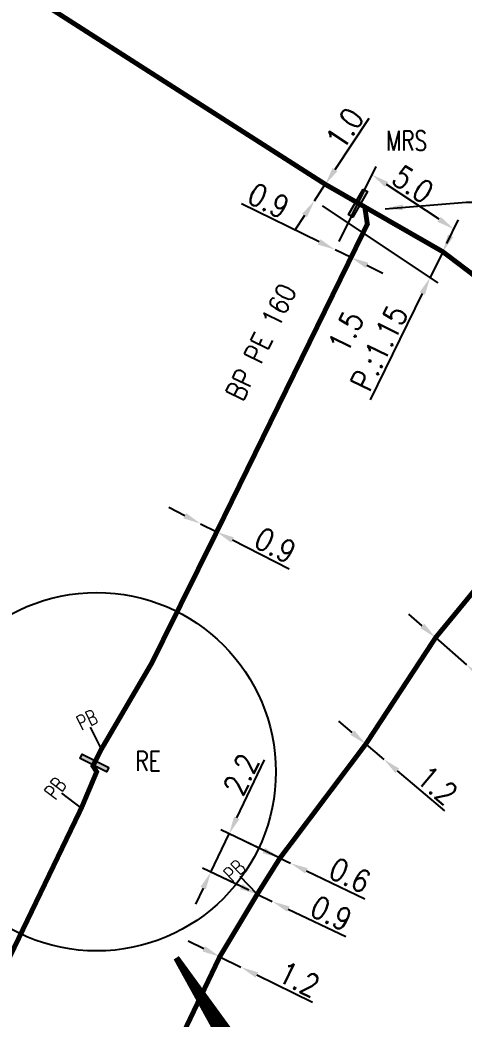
# Model space of a CAD drawing. Header units: millimetres. Extents: x 184998 to 186003, y 126995 to 128002.
# Drawn here: x 185434.7 to 185457.2, y 127223.2 to 127274 of the extents above; entities that cross this region are included whole.
import ezdxf
from ezdxf.enums import TextEntityAlignment as Align

# ---------------------------------------------------------------- set-up
doc = ezdxf.new("R2010")
doc.units = ezdxf.units.MM
doc.header["$PDMODE"] = 34
doc.linetypes.add('L_25_PE', pattern=[2000, 1000, 1000])
doc.layers.get('0').update_dxf_attribs({"linetype": 'CONTINUOUS'})
doc.layers.get('DEFPOINTS').update_dxf_attribs({"linetype": 'CONTINUOUS'})
for name, color, linetype in [('L_150', 1, 'CONTINUOUS'), ('L_340', 7, 'CONTINUOUS'), ('L_900', 7, 'CONTINUOUS')]:
    doc.layers.add(name, color=color, linetype=linetype)
doc.styles.add('G_ROMANS', font='ROMANS.SHX', dxfattribs={"width": 0.75})
doc.styles.get("Standard").update_dxf_attribs({"font": 'romans.shx', "width": 0.85})
doc.dimstyles.get("Standard").update_dxf_attribs({"dimtxt": 1.5, "dimasz": 1.2, "dimexe": 0.625, "dimexo": 0.625, "dimgap": 0.25, "dimtad": 1, "dimdec": 1, "dimzin": 0, "dimdsep": 46, "dimtxsty": 'Standard', "dimcen": -0.5, "dimadec": 0, "dimazin": 0, "dimtfac": 1, "dimtdec": 1, "dimtmove": 0, "dimatfit": 3, "dimfxl": 0, "dimtolj": 1, "dimtzin": 0, "dimarcsym": 0})

# ---------------------------------------------------------------- blocks, each defined once
blk = doc.blocks.new('*D919')
at = {"layer": 'DEFPOINTS', "color": 0, "linetype": 'Continuous', "transparency": 16777216}
for p in [(185450.196, 127265.636), (185449.643, 127264.803), (185449.643, 127264.803)]:
    blk.add_point(p, dxfattribs=at)
at = {"layer": 'L_150', "color": 0, "linetype": 'Continuous', "lineweight": -2, "transparency": 16777216}
for p, q in [((185450.693, 127266.386), (185452.431, 127269.004)), ((185449.643, 127264.803), (185450.196, 127265.636)), ((185449.145, 127264.053), (185448.647, 127263.303))]:
    blk.add_line(p, q, dxfattribs=at)
at = {"layer": 'L_150', "color": 0, "linetype": 'Continuous', "transparency": 16777216}
for points in [[(185450.568, 127266.469), (185450.818, 127266.303), (185450.196, 127265.636)], [(185449.02, 127264.136), (185449.27, 127263.97), (185449.643, 127264.803)]]:
    blk.add_solid(points, dxfattribs=at)
at = {"layer": 'L_150', "color": 0, "linetype": 'Continuous', "transparency": 16777216, "insert": (185451.186, 127268.484), "char_height": 1.125, "attachment_point": 5, "rotation": 56.4258}
blk.add_mtext('\\A1;1.0', dxfattribs=at)
blk = doc.blocks.new('*D920')
at = {"layer": 'DEFPOINTS', "color": 0, "linetype": 'Continuous', "transparency": 16777216}
for p in [(185452.566, 127266.125), (185450.696, 127262.313), (185456.168, 127262.212)]:
    blk.add_point(p, dxfattribs=at)
at = {"layer": 'L_150', "color": 0, "linetype": 'Continuous', "lineweight": -2, "transparency": 16777216}
for p, q in [((185450.904, 127262.738), (185452.774, 127266.549)), ((185455.982, 127263.857), (185453.315, 127265.627)), ((185456.376, 127262.636), (185456.94, 127263.784))]:
    blk.add_line(p, q, dxfattribs=at)
at = {"layer": 'L_150', "color": 0, "linetype": 'Continuous', "transparency": 16777216}
for points in [[(185453.398, 127265.752), (185453.232, 127265.502), (185452.566, 127266.125)], [(185456.065, 127263.982), (185455.899, 127263.732), (185456.731, 127263.36)]]:
    blk.add_solid(points, dxfattribs=at)
at = {"layer": 'L_150', "color": 0, "linetype": 'Continuous', "transparency": 16777216, "insert": (185454.652, 127265.64), "char_height": 1.125, "attachment_point": 5, "rotation": 326.4258}
blk.add_mtext('\\A1;5.0', dxfattribs=at)
blk = doc.blocks.new('*D921')
at = {"layer": 'DEFPOINTS', "color": 0, "linetype": 'Continuous', "transparency": 16777216}
for p in [(185449.643, 127264.803), (185456.168, 127262.212), (185455.524, 127260.899)]:
    blk.add_point(p, dxfattribs=at)
at = {"layer": 'L_150', "color": 0, "linetype": 'Continuous', "lineweight": -2, "transparency": 16777216}
for p, q in [((185450.036, 127264.541), (185455.918, 127260.637)), ((185456.565, 127263.02), (185456.961, 127263.828)), ((185456.168, 127262.212), (185455.524, 127260.899)), ((185455.128, 127260.091), (185452.481, 127254.694))]:
    blk.add_line(p, q, dxfattribs=at)
at = {"layer": 'L_150', "color": 0, "linetype": 'Continuous', "transparency": 16777216}
for points in [[(185456.43, 127263.086), (185456.699, 127262.954), (185456.168, 127262.212)], [(185454.993, 127260.157), (185455.263, 127260.025), (185455.524, 127260.899)]]:
    blk.add_solid(points, dxfattribs=at)
at = {"layer": 'L_150', "color": 0, "linetype": 'Continuous', "transparency": 16777216, "insert": (185452.091, 127257.732), "char_height": 1.125, "attachment_point": 5, "rotation": 63.8698}
blk.add_mtext('\\A1;1.5\\PP.:1.15', dxfattribs=at)
blk = doc.blocks.new('*D922')
at = {"layer": 'DEFPOINTS', "color": 0, "linetype": 'Continuous', "transparency": 16777216}
for p in [(185450.696, 127262.313), (185450.696, 127262.313), (185451.504, 127261.917)]:
    blk.add_point(p, dxfattribs=at)
at = {"layer": 'L_150', "color": 0, "linetype": 'Continuous', "lineweight": -2, "transparency": 16777216}
for p, q in [((185449.888, 127262.71), (185445.938, 127264.647)), ((185451.504, 127261.917), (185450.696, 127262.313)), ((185452.312, 127261.52), (185453.12, 127261.124))]:
    blk.add_line(p, q, dxfattribs=at)
at = {"layer": 'L_150', "color": 0, "linetype": 'Continuous', "transparency": 16777216}
for points in [[(185449.954, 127262.844), (185449.822, 127262.575), (185450.696, 127262.313)], [(185452.378, 127261.655), (185452.246, 127261.386), (185451.504, 127261.917)]]:
    blk.add_solid(points, dxfattribs=at)
at = {"layer": 'L_150', "color": 0, "linetype": 'Continuous', "transparency": 16777216, "insert": (185447.316, 127264.807), "char_height": 1.125, "attachment_point": 5, "rotation": 333.8698}
blk.add_mtext('\\A1;0.9', dxfattribs=at)
blk = doc.blocks.new('*D923')
at = {"layer": 'DEFPOINTS', "color": 0, "linetype": 'Continuous', "transparency": 16777216}
for p in [(185443.857, 127248.394), (185443.857, 127248.394), (185444.677, 127247.976)]:
    blk.add_point(p, dxfattribs=at)
at = {"layer": 'L_150', "color": 0, "linetype": 'Continuous', "lineweight": -2, "transparency": 16777216}
for p, q in [((185443.054, 127248.802), (185442.252, 127249.21)), ((185443.857, 127248.394), (185444.677, 127247.976)), ((185445.479, 127247.568), (185448.36, 127246.102))]:
    blk.add_line(p, q, dxfattribs=at)
at = {"layer": 'L_150', "color": 0, "linetype": 'Continuous', "transparency": 16777216}
for points in [[(185443.122, 127248.936), (185442.986, 127248.668), (185443.857, 127248.394)], [(185445.547, 127247.702), (185445.411, 127247.435), (185444.677, 127247.976)]]:
    blk.add_solid(points, dxfattribs=at)
at = {"layer": 'L_150', "color": 0, "linetype": 'Continuous', "transparency": 16777216, "insert": (185447.661, 127247.3), "char_height": 1.125, "attachment_point": 5, "rotation": 333.0328}
blk.add_mtext('\\A1;0.9', dxfattribs=at)
blk = doc.blocks.new('*D999')
at = {"layer": 'DEFPOINTS', "color": 0, "linetype": 'Continuous', "transparency": 16777216}
for p in [(185444.834, 127226.397), (185445.911, 127225.867), (185445.911, 127225.867)]:
    blk.add_point(p, dxfattribs=at)
at = {"layer": 'L_150', "color": 0, "linetype": 'Continuous', "lineweight": -2, "transparency": 16777216}
for p, q in [((185444.026, 127226.794), (185443.219, 127227.192)), ((185444.834, 127226.397), (185445.911, 127225.867)), ((185446.718, 127225.47), (185449.538, 127224.083))]:
    blk.add_line(p, q, dxfattribs=at)
at = {"layer": 'L_150', "color": 0, "linetype": 'Continuous', "transparency": 16777216}
for points in [[(185444.093, 127226.929), (185443.96, 127226.66), (185444.834, 127226.397)], [(185446.784, 127225.605), (185446.652, 127225.335), (185445.911, 127225.867)]]:
    blk.add_solid(points, dxfattribs=at)
at = {"layer": 'L_150', "color": 0, "linetype": 'Continuous', "transparency": 16777216, "insert": (185448.863, 127225.251), "char_height": 1.125, "attachment_point": 5, "rotation": 333.8056}
blk.add_mtext('\\A1;1.2', dxfattribs=at)
blk = doc.blocks.new('*D1000')
at = {"layer": 'DEFPOINTS', "color": 0, "linetype": 'Continuous', "transparency": 16777216}
for p in [(185446.737, 127229.571), (185447.504, 127229.204), (185447.504, 127229.204)]:
    blk.add_point(p, dxfattribs=at)
at = {"layer": 'L_340', "color": 0, "linetype": 'Continuous', "lineweight": -2, "transparency": 16777216}
for p, q in [((185445.925, 127229.958), (185445.113, 127230.346)), ((185446.737, 127229.571), (185447.504, 127229.204)), ((185448.316, 127228.817), (185451.234, 127227.423))]:
    blk.add_line(p, q, dxfattribs=at)
at = {"layer": 'L_340', "color": 0, "linetype": 'Continuous', "transparency": 16777216}
for points in [[(185445.99, 127230.094), (185445.86, 127229.823), (185446.737, 127229.571)], [(185448.381, 127228.952), (185448.252, 127228.681), (185447.504, 127229.204)]]:
    blk.add_solid(points, dxfattribs=at)
at = {"layer": 'L_340', "color": 0, "linetype": 'Continuous', "transparency": 16777216, "insert": (185450.504, 127228.603), "char_height": 1.125, "attachment_point": 5, "rotation": 334.4761}
blk.add_mtext('\\A1;0.9', dxfattribs=at)
blk = doc.blocks.new('L_340_18')
at = {"linetype": 'Continuous'}
blk.add_hatch(color=0, dxfattribs=at).paths.add_polyline_path([(0.125, 0.75), (-0.125, 0.75), (-0.125, -0.75), (0.125, -0.75)])
at = {"color": 0, "linetype": 'Continuous'}
blk.add_lwpolyline([(-0.125, 0.75), (0.125, 0.75), (0.125, -0.75), (-0.125, -0.75)], close=True, dxfattribs=at)
at = {"color": 0, "linetype": 'Continuous', "width": 0.75}
for tag, height, flags, p in [('MRS', 1, 8, (0, 2.184)), ('DEF_LEG', 1.2, 3, (0, -5)), ('DEF_COUP', 1.2, 3, (0, -7.5)), ('DEF_TYPE', 1.2, 3, (0, -10))]:
    blk.add_attdef(tag, text='', height=height, dxfattribs=dict(at, flags=flags)).set_placement(p, align=Align.MIDDLE)
blk = doc.blocks.new('*D1364')
at = {"layer": 'DEFPOINTS', "color": 0, "linetype": 'Continuous', "transparency": 16777216}
for p in [(185452.256, 127237.198), (185453.171, 127236.422), (185453.171, 127236.422)]:
    blk.add_point(p, dxfattribs=at)
at = {"layer": 'L_150', "color": 0, "linetype": 'Continuous', "lineweight": -2, "transparency": 16777216}
for p, q in [((185451.57, 127237.78), (185450.884, 127238.363)), ((185452.256, 127237.198), (185453.171, 127236.422)), ((185453.858, 127235.84), (185456.254, 127233.807))]:
    blk.add_line(p, q, dxfattribs=at)
at = {"layer": 'L_150', "color": 0, "linetype": 'Continuous', "transparency": 16777216}
for points in [[(185451.667, 127237.895), (185451.473, 127237.666), (185452.256, 127237.198)], [(185453.955, 127235.954), (185453.761, 127235.725), (185453.171, 127236.422)]]:
    blk.add_solid(points, dxfattribs=at)
at = {"layer": 'L_150', "color": 0, "linetype": 'Continuous', "transparency": 16777216, "insert": (185455.884, 127235.104), "char_height": 1.125, "attachment_point": 5, "rotation": 319.6887}
blk.add_mtext('\\A1;1.2', dxfattribs=at)
blk = doc.blocks.new('*D1365')
at = {"layer": 'DEFPOINTS', "color": 0, "linetype": 'Continuous', "transparency": 16777216}
for p in [(185455.803, 127242.606), (185457.382, 127241.221), (185457.382, 127241.221)]:
    blk.add_point(p, dxfattribs=at)
at = {"layer": 'L_150', "color": 0, "linetype": 'Continuous', "lineweight": -2, "transparency": 16777216}
for p, q in [((185455.127, 127243.2), (185454.45, 127243.793)), ((185455.803, 127242.606), (185457.382, 127241.221)), ((185458.058, 127240.627), (185460.318, 127238.645))]:
    blk.add_line(p, q, dxfattribs=at)
at = {"layer": 'L_150', "color": 0, "linetype": 'Continuous', "transparency": 16777216}
for points in [[(185455.226, 127243.312), (185455.028, 127243.087), (185455.803, 127242.606)], [(185458.157, 127240.74), (185457.96, 127240.515), (185457.382, 127241.221)]]:
    blk.add_solid(points, dxfattribs=at)
at = {"layer": 'L_150', "color": 0, "linetype": 'Continuous', "transparency": 16777216, "insert": (185460.021, 127239.903), "char_height": 1.125, "attachment_point": 5, "rotation": 318.738}
blk.add_mtext('\\A1;2.1', dxfattribs=at)
blk = doc.blocks.new('*D1396')
at = {"layer": 'DEFPOINTS', "color": 0, "linetype": 'Continuous', "transparency": 16777216}
for p in [(185445.308, 127232.636), (185448.43, 127231.144), (185446.737, 127229.571)]:
    blk.add_point(p, dxfattribs=at)
at = {"layer": 'L_340', "color": 0, "linetype": 'Continuous', "lineweight": -2, "transparency": 16777216}
for p, q in [((185445.696, 127233.448), (185447.108, 127236.406)), ((185444.381, 127230.695), (185445.308, 127232.636)), ((185448.007, 127231.346), (185444.885, 127232.837)), ((185446.314, 127229.773), (185443.958, 127230.897)), ((185443.994, 127229.883), (185443.606, 127229.071))]:
    blk.add_line(p, q, dxfattribs=at)
at = {"layer": 'L_340', "color": 0, "linetype": 'Continuous', "transparency": 16777216}
for points in [[(185445.56, 127233.512), (185445.831, 127233.383), (185445.308, 127232.636)], [(185443.858, 127229.948), (185444.129, 127229.819), (185444.381, 127230.695)]]:
    blk.add_solid(points, dxfattribs=at)
at = {"layer": 'L_340', "color": 0, "linetype": 'Continuous', "transparency": 16777216, "insert": (185445.919, 127235.656), "char_height": 1.125, "attachment_point": 5, "rotation": 64.4761}
blk.add_mtext('\\A1;2.2', dxfattribs=at)
blk = doc.blocks.new('*D1397')
at = {"layer": 'DEFPOINTS', "color": 0, "linetype": 'Continuous', "transparency": 16777216}
for p in [(185447.889, 127231.403), (185448.43, 127231.144), (185448.43, 127231.144)]:
    blk.add_point(p, dxfattribs=at)
at = {"layer": 'L_150', "color": 0, "linetype": 'Continuous', "lineweight": -2, "transparency": 16777216}
for p, q in [((185447.077, 127231.791), (185446.265, 127232.179)), ((185447.889, 127231.403), (185448.43, 127231.144)), ((185449.243, 127230.757), (185452.201, 127229.344))]:
    blk.add_line(p, q, dxfattribs=at)
at = {"layer": 'L_150', "color": 0, "linetype": 'Continuous', "transparency": 16777216}
for points in [[(185447.142, 127231.926), (185447.012, 127231.655), (185447.889, 127231.403)], [(185449.307, 127230.892), (185449.178, 127230.621), (185448.43, 127231.144)]]:
    blk.add_solid(points, dxfattribs=at)
at = {"layer": 'L_150', "color": 0, "linetype": 'Continuous', "transparency": 16777216, "insert": (185451.451, 127230.533), "char_height": 1.125, "attachment_point": 5, "rotation": 334.4761}
blk.add_mtext('\\A1;0.6', dxfattribs=at)
blk = doc.blocks.new('L_340_13')
at = {"color": 0, "linetype": 'Continuous', "flags": 128}
blk.add_lwpolyline([(0, 0), (0, 1.25)], dxfattribs=at)
at = {"color": 0, "linetype": 'Continuous', "style": 'G_ROMANS', "width": 0.75}
blk.add_text('PB', height=0.75, dxfattribs=at).set_placement((0, 1.663), align=Align.MIDDLE)
at = {"color": 0, "linetype": 'Continuous', "width": 0.75, "flags": 3}
for tag, p in [('DEF_LEG', (0, -10)), ('DEF_COUP', (0, -12.5)), ('DEF_TYPE', (0, -15))]:
    blk.add_attdef(tag, text='', height=1.2, dxfattribs=at).set_placement(p, align=Align.MIDDLE)
blk = doc.blocks.new('L_340_21')
at = {"linetype": 'Continuous'}
blk.add_hatch(color=0, dxfattribs=at).paths.add_polyline_path([(0.125, 0.75), (-0.125, 0.75), (-0.125, -0.75), (0.125, -0.75)])
at = {"color": 0, "linetype": 'Continuous'}
blk.add_lwpolyline([(-0.125, 0.75), (0.125, 0.75), (0.125, -0.75), (-0.125, -0.75)], close=True, dxfattribs=at)
at = {"color": 0, "linetype": 'Continuous', "width": 0.75}
for tag, height, flags, p in [('RE', 1, 8, (0, 2)), ('DEF_LEG', 1.2, 3, (0, -5)), ('DEF_COUP', 1.2, 3, (0, -7.5)), ('DEF_TYPE', 1.2, 3, (0, -10))]:
    blk.add_attdef(tag, text='', height=height, dxfattribs=dict(at, flags=flags)).set_placement(p, align=Align.MIDDLE)

msp = doc.modelspace()

# ---------------------------------------------------------------- linework, layer by layer
at = {"layer": 'L_150', "linetype": 'L_25_PE', "const_width": 0.25, "flags": 128}
msp.add_lwpolyline([(185452.204, 127264.484), (185452.334, 127263.613), (185451.504, 127261.917), (185444.677, 127247.976), (185441.369, 127241.3), (185438.819, 127236.944), (185438.46, 127236.237), (185438.387, 127236.085), (185438.578, 127235.792), (185437.8, 127233.947), (185430.907, 127219.638), (185416.441, 127190.338), (185414.149, 127185.714), (185412.569, 127181.622), (185411.384, 127181.023), (185408.932, 127182.091), (185408.081, 127182.462), (185407.742, 127182.604), (185407.554, 127182.683), (185407.554, 127182.683), (185375.294, 127196.802), (185363.154, 127201.791), (185350.027, 127208.032), (185324.461, 127218.796), (185303.407, 127228.251), (185297.05, 127231.071), (185284.649, 127237.087), (185269.729, 127244.063), (185249.746, 127253.388), (185233.882, 127261.682), (185230.236, 127263.864), (185215.973, 127272.397), (185212.066, 127274.796), (185209.699, 127276.669), (185206.66, 127278.508)], dxfattribs=at)
at = {"layer": 'L_150', "linetype": 'L_25_PE', "const_width": 0.25}
for points in [[(185432.177, 127277.158), (185450.196, 127265.636), (185456.168, 127262.212), (185460, 127259.305), (185465.072, 127255.291), (185466.289, 127254.328), (185467.067, 127253.712), (185469.488, 127252.026), (185469.488, 127252.026), (185469.488, 127252.026), (185469.488, 127252.026), (185471.45, 127250.286), (185471.877, 127249.907), (185471.877, 127249.907), (185476.709, 127246.475), (185481.216, 127243.289), (185485.663, 127240.238), (185488.73, 127238.105), (185490.256, 127237.093), (185491.005, 127236.598), (185491.005, 127236.598)], [(185452.95, 127160.079), (185430.841, 127171.825), (185430.841, 127171.825), (185424.034, 127175.154), (185423.84, 127175.853), (185423.346, 127177.638), (185422.599, 127180.337), (185428.114, 127192.558), (185434.44, 127205.145), (185439.639, 127215.527), (185444.834, 127226.397), (185446.737, 127229.571), (185446.737, 127229.571), (185447.889, 127231.403), (185452.256, 127237.198), (185455.803, 127242.606), (185465.164, 127253.975), (185465.454, 127254.327), (185465.788, 127254.724)]]:
    msp.add_lwpolyline(points, dxfattribs=at)
at = {"layer": 'L_900', "color": 254, "linetype": 'Continuous'}
msp.add_lwpolyline([(185442.622, 127226.341, 0.316, 1.897, 0), (185449.414, 127215.67, 3.795, 0, 0), (185451.112, 127213.003, 3.795, 0, 0)], format="xyseb", dxfattribs=at)
at = {"layer": 'L_900'}
msp.add_circle((185438.578, 127235.792), 9.103, dxfattribs=at)

# ---------------------------------------------------------------- block references
at = {"layer": 'L_340'}
ref = msp.add_blockref('L_340_18', (185451.858, 127264.683), dxfattribs=dict(at, rotation=330.1735308576446))
ref.add_attrib('MRS', 'MRS', dxfattribs={"layer": '0', "color": 0, "linetype": 'Continuous', "height": 1, "width": 0.75}).set_placement((185454.328, 127267.847), align=Align.MIDDLE)
ref = msp.add_blockref('L_340_21', (185438.46, 127236.237), dxfattribs=dict(at, rotation=243.6648476666268))
ref.add_attrib('RE', 'RE', dxfattribs={"layer": '0', "color": 0, "linetype": 'Continuous', "height": 1, "style": 'G_ROMANS', "width": 0.75, "flags": 8}).set_placement((185441.185, 127236.331), align=Align.MIDDLE)
at = {"layer": 'L_340', "rotation": 43.9680448526808}
msp.add_blockref('L_340_13', (185446.737, 127229.571), dxfattribs=at)
at = {"layer": 'L_900'}
for p, rotation in [((185438.819, 127236.944), 26.34958690287848), ((185437.8, 127233.947), 52.69917380646473)]:
    msp.add_blockref('L_340_13', p, dxfattribs=dict(at, rotation=rotation))

# ---------------------------------------------------------------- texts
at = {"layer": 'L_150', "linetype": 'L_25_PE', "width": 0.85}
msp.add_text('BP PE 160', height=1, rotation=63.9065, dxfattribs=at).set_placement((185445.987, 127254.555))

# ---------------------------------------------------------------- dimensions: what is measured, and where the dimension line sits
at = {"layer": 'L_150', "linetype": 'Continuous'}
for base, p1, p2, angle, override, picture, middle in [((185449.643, 127264.803), (185450.196, 127265.636), (185449.643, 127264.803), 56.4258, {"dimscale": 0.75}, '*D919', (185451.811, 127268.07)), ((185450.696, 127262.313), (185451.504, 127261.917), (185450.696, 127262.313), 333.8698, {"dimscale": 0.75}, '*D922', (185446.985, 127264.133)), ((185443.857, 127248.394), (185444.677, 127247.976), (185443.857, 127248.394), 333.0328, {"dimscale": 0.75}, '*D923', (185447.32, 127246.631)), ((185457.382, 127241.221), (185455.803, 127242.606), (185457.382, 127241.221), 138.738, {"dimscale": 0.75, "dimatfit": 0}, '*D1365', (185459.526, 127239.34)), ((185453.171, 127236.422), (185452.256, 127237.198), (185453.171, 127236.422), 139.6887, {"dimscale": 0.75, "dimatfit": 0}, '*D1364', (185455.399, 127234.532)), ((185448.43, 127231.144), (185447.889, 127231.403), (185448.43, 127231.144), 154.4761, {"dimscale": 0.75, "dimlfac": 1, "dimlunit": 2, "dimatfit": 0}, '*D1397', (185451.128, 127229.856)), ((185445.911, 127225.867), (185444.834, 127226.397), (185445.911, 127225.867), 153.8056, {"dimscale": 0.75, "dimlfac": 1, "dimlunit": 2, "dimatfit": 0}, '*D999', (185448.532, 127224.578))]:
    dim = msp.add_linear_dim(base=base, p1=p1, p2=p2, angle=angle, dimstyle='Standard', override=override, dxfattribs=at)
    dim.commit()
    dim.dimension.update_dxf_attribs({"geometry": picture, "text_midpoint": middle, "dimtype": 160})
for base, p2, angle, text, picture, middle in [((185452.566, 127266.125), (185450.696, 127262.313), 326.4258, '5.0', '*D920', (185454.237, 127265.015)), ((185455.524, 127260.899), (185449.643, 127264.803), 63.8698, '1.5\\PP.:1.15', '*D921', (185453.606, 127256.989))]:
    dim = msp.add_linear_dim(base=base, p1=(185456.168, 127262.212), p2=p2, angle=angle, text=text, dimstyle='Standard', override={"dimscale": 0.75}, dxfattribs=at)
    dim.commit()
    dim.dimension.update_dxf_attribs({"geometry": picture, "text_midpoint": middle, "dimtype": 160})
at = {"layer": 'L_340', "linetype": 'Continuous'}
for base, p1, p2, angle, picture, middle in [((185445.308, 127232.636), (185446.737, 127229.571), (185448.43, 127231.144), 244.4761, '*D1396', (185446.596, 127235.333)), ((185447.504078, 127229.204302), (185446.737034, 127229.570557), (185447.504078, 127229.204302), 154.476075, '*D1000', (185450.18108, 127227.926065))]:
    dim = msp.add_linear_dim(base=base, p1=p1, p2=p2, angle=angle, dimstyle='Standard', override={"dimscale": 0.75, "dimatfit": 0}, dxfattribs=at)
    dim.commit()
    dim.dimension.update_dxf_attribs({"geometry": picture, "text_midpoint": middle, "dimtype": 160})

# ---------------------------------------------------------------- leaders
at = {"layer": 'L_150', "linetype": 'Continuous', "annotation_type": 0, "has_hookline": 1, "hookline_direction": 0, "text_width": 2.874}
msp.add_leader([(185453.245, 127264.397), (185457.359, 127264.727)], dimstyle='Standard', override={"dimscale": 0.75}, dxfattribs=at)

doc.saveas('drawing.dxf')
